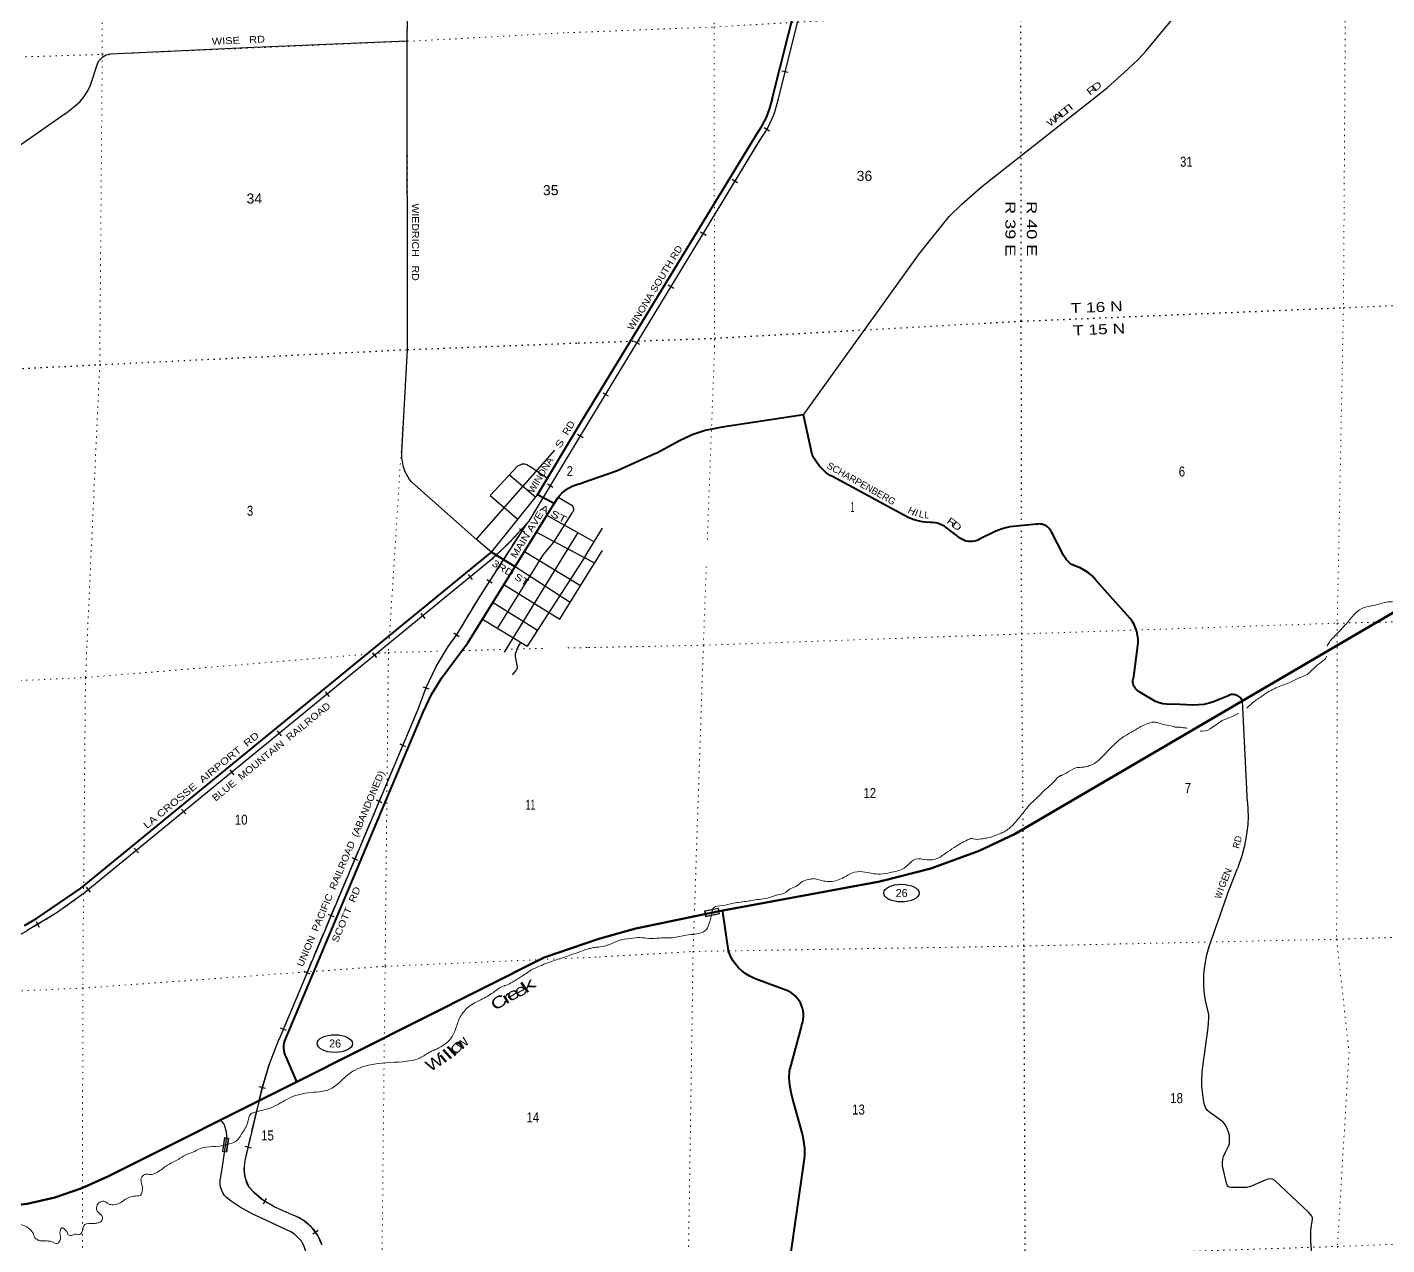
# Model space of a CAD drawing. Header units: feet. Extents: x 751810 to 1010326, y -353855 to -161247.
# Drawn here: x 775691 to 799473, y -249730 to -228433 of the extents above; entities that cross this region are included whole.
import ezdxf
from ezdxf.enums import TextEntityAlignment as Align

# ---------------------------------------------------------------- set-up
doc = ezdxf.new("R2010")
doc.units = ezdxf.units.FT
doc.header["$LTSCALE"] = 70
doc.linetypes.add('DOTTED', pattern=[1.5, 0.3, -1.2])
doc.linetypes.add('LONG_DASHED', pattern=[7.5, 6, -1.5])
for name, color, linetype, lineweight in [('17', 7, 'Continuous', 25), ('23', 7, 'Continuous', 70), ('26', 7, 'Continuous', 40), ('29', 7, 'Continuous', 25), ('31', 7, 'Continuous', 13), ('34', 7, 'Continuous', 25), ('39', 7, 'Continuous', 13), ('59', 7, 'Continuous', 13), ('6', 7, 'DOTTED', 25), ('63', 7, 'Continuous', 25), ('7', 7, 'DOTTED', 13)]:
    doc.layers.add(name, color=color, linetype=linetype, lineweight=lineweight)
for name, color, linetype in [('27', 7, 'Continuous'), ('30', 7, 'Continuous'), ('41', 7, 'Continuous')]:
    doc.layers.add(name, color=color, linetype=linetype)

msp = doc.modelspace()

# ---------------------------------------------------------------- linework, layer by layer
at = {"layer": '17'}
for centre in [(790982.75, -243579.14), (781073.12, -246210.31)]:
    msp.add_ellipse(centre, major_axis=(309.24, -1), ratio=0.500121, dxfattribs=at)
at = {"layer": '23'}
for points in [[(801150.92, -237754.2), (796948.17, -240213.68)], [(787857.62, -243882.87), (787922.09, -243871.89), (790602.64, -243373.34), (790635.79, -243366.78), (790652.64, -243362.54), (791499.15, -243149.56), (792341.01, -242841.11), (792969.96, -242541.76), (796948.17, -240213.68)], [(785687.15, -244380.17), (786314.75, -244203.32), (786339.75, -244196.28), (786364.75, -244190.93), (787795.07, -243893.52), (787857.62, -243882.87)], [(780405.5, -246877.3), (784734.46, -244707.05), (785687.15, -244380.17)], [(770607.05, -248904.53), (770733.81, -248906.96), (771094.52, -248922.3), (774632.43, -249072.76), (774696.44, -249075.76), (775194.97, -249069.65), (775690.12, -249011.47), (776176.48, -248901.84), (776648.71, -248741.98), (777101.65, -248533.63), (780405.5, -246877.3)]]:
    msp.add_lwpolyline(points, dxfattribs=at)
at = {"layer": '26'}
for points in [[(785376.43, -235348.05), (788427.59, -230340.22), (788450.13, -230309.68), (788543.33, -230164.84), (788620.88, -230011.05), (788681.94, -229850), (788725.82, -229683.45), (788723.81, -229683.52), (789146.3, -227999.82), (789158.46, -227896.37), (789181.33, -227459.15), (789181.12, -227453.12), (789076.07, -224500.16), (789115.12, -223494.01), (789210.64, -222820.09)], [(784910.51, -236763.67), (784884.96, -236750.61), (784615.46, -236612.85), (785376.43, -235348.05)], [(792631.71, -237250.25), (792370.15, -237376.41), (792349.78, -237389.07), (792320.56, -237403.73), (792289.96, -237415.26), (792258.33, -237423.53), (792226.01, -237428.45), (792193.35, -237429.96), (792160.71, -237428.05), (792128.44, -237422.74), (792096.92, -237414.09), (792066.46, -237402.18), (792037.42, -237387.16), (792010.11, -237369.19), (791766.38, -237184.7), (791734.86, -237162.3), (791696.7, -237140.49), (791656.46, -237122.78), (791614.59, -237109.37), (791571.55, -237100.41), (791527.81, -237096), (791483.85, -237096.19), (791398.42, -237091.1), (791352.41, -237084.92), (791300.83, -237075.62), (791243.97, -237061.95), (791205.38, -237050.03), (791113.14, -237014.6), (791025.1, -236969.72), (789775, -236293.95), (789736.28, -236271.63), (789668.99, -236225.2), (789606.92, -236171.99), (789550.76, -236112.59), (789501.11, -236047.64), (789458.52, -235977.85), (789423.46, -235904), (789270.32, -235215.09), (787848.87, -235429.05), (787787.29, -235438.33), (787551.86, -235489.86), (787323.11, -235565.72), (787103.54, -235665.07), (786707.28, -235882.56), (786703.19, -235880.69), (786670.23, -235897.66), (785998.93, -236197.77), (785412.64, -236400.62)], [(784910.51, -236763.67), (784971.86, -236664.82), (784996.1, -236634.91), (785045.25, -236583.35), (785099.53, -236537.22), (785158.33, -236497.02), (785221.01, -236463.18), (785286.88, -236436.08), (785320.66, -236425.96), (785412.64, -236400.62)], [(780405.5, -246877.3), (780394.37, -246851.36), (780219.13, -246442.95), (780205.12, -246409.47), (780192.92, -246369.78), (780184.94, -246329.03), (780181.26, -246287.67), (780181.92, -246246.15), (780186.92, -246204.93), (780196.2, -246164.46), (782620.04, -240413.02), (782623.98, -240403.24), (782764.43, -240102.36), (782935.56, -239817.82), (783135.5, -239552.72), (783136.17, -239551.92), (783398.58, -239199.93), (784226.65, -237865.61), (784910.51, -236763.67)], [(796948.17, -240213.68), (796930.39, -240185.68), (796927.99, -240181.91), (796926.75, -240180.23), (796914.42, -240165.42), (796900.61, -240151.97), (796885.46, -240140.04), (796869.16, -240129.77), (796851.87, -240121.25), (796833.78, -240114.58), (796815.1, -240109.85), (796796.02, -240107.09), (796776.76, -240106.34), (796757.53, -240107.61), (796738.53, -240110.88), (796719.98, -240116.12), (796702.08, -240123.27), (796685.03, -240132.25), (796542.36, -240189.69), (796459.46, -240226.75), (796367.46, -240257.14), (796272.78, -240277.74), (796176.47, -240288.33), (796079.58, -240288.8), (795745.42, -240274.6), (795684.03, -240278.05), (795618.34, -240275.09), (795553.32, -240265.27), (795489.68, -240248.71), (795428.12, -240225.59), (795155.13, -240066.3), (795152.02, -240064.92), (795132.74, -240054.92), (795114.62, -240042.97), (795097.84, -240029.19), (795082.6, -240013.73), (795069.06, -239996.76), (795057.36, -239978.47), (795047.64, -239959.05), (795040.01, -239938.73), (795034.54, -239917.72), (795031.29, -239896.25), (795030.31, -239874.56), (795031.6, -239852.89), (795035.15, -239831.47), (795040.92, -239810.54), (795048.84, -239790.33), (795118.07, -239250.45), (795122.17, -239201.94), (795121.76, -239135.23), (795114.37, -239068.93), (795100.1, -239003.76), (795079.09, -238940.44), (795051.57, -238879.66), (795017.86, -238822.1), (794978.31, -238768.37), (794386.06, -238109.29), (794360.68, -238073.97), (794317.38, -238031.2), (794252.03, -237977.34), (794181.4, -237930.6), (794106.28, -237891.51), (794027.48, -237860.48), (794001.77, -237849.46), (793964.98, -237829.72), (793930.45, -237806.24), (793898.56, -237779.28), (793869.67, -237749.14), (793844.08, -237716.14), (793822.09, -237680.65), (793599.67, -237247.83), (793597.01, -237242.89), (793583.94, -237222), (793568.75, -237202.59), (793551.62, -237184.88), (793532.74, -237169.05), (793512.3, -237155.28), (793490.54, -237143.73), (793467.68, -237134.51), (793443.99, -237127.73), (793419.72, -237123.47), (793395.14, -237121.76), (793370.51, -237122.64), (793346.11, -237126.08), (792879.47, -237172.99), (792832.45, -237181.47), (792744.09, -237204.81), (792681.71, -237228.5), (792680.47, -237228.97), (792631.71, -237250.25)], [(775642.43, -244147.4), (775852.71, -244024.21), (776625.51, -243500.05), (783811.21, -237615.13), (784204.29, -237852.13), (784226.65, -237865.61)], [(788995.53, -250260.13), (789286.99, -248226.88), (789291.93, -248160.68), (789291.13, -248039.75), (789277.69, -247919.56), (789256.81, -247824.43), (789250.2, -247794.32), (789244.38, -247774.43), (789078.47, -247167.59), (789051.5, -247067.2), (789029.81, -246939.34), (789021.6, -246809.91), (789026.01, -246703.33), (789027.07, -246677.72), (789034.23, -246653.33), (789232.35, -245916.83), (789243.03, -245877.13), (789246.49, -245866.83), (789256.18, -245835.65), (789265.89, -245786.96), (789270.45, -245737.52), (789269.82, -245687.88), (789264, -245638.57), (789253.06, -245590.15), (789237.12, -245543.13), (789216.35, -245498.04), (789190.99, -245455.36), (789161.3, -245415.57), (789127.61, -245379.1), (789090.3, -245346.35), (789049.76, -245317.68), (789006.46, -245293.41), (788960.85, -245273.79), (788443.47, -245080.99), (788402.18, -245065.6), (788328.3, -245031.04), (788258.44, -244988.95), (788193.36, -244939.8), (788133.77, -244884.1), (788080.33, -244822.49), (788033.63, -244755.62), (787994.17, -244684.24), (787973.85, -244636.21), (787960.03, -244603.55), (787959.08, -244586.21), (787861.22, -243907.79), (787857.62, -243882.87)]]:
    msp.add_lwpolyline(points, dxfattribs=at)
at = {"layer": '29'}
for p, q in [((776356.49, -229947.94), (772919.12, -232353.42)), ((789270.32, -235215.09), (791296.44, -232393.09)), ((783549.43, -237390.11), (784921.37, -235830.74)), ((783789.11, -236626.43), (784273.63, -236107.77)), ((784129.04, -236262.55), (784587.03, -236651.22)), ((783811.21, -237615.13), (784615.46, -236612.85)), ((783789.11, -236626.43), (784275.1, -237036.48)), ((784979.29, -236651.29), (785217.13, -236795.24)), ((784788.34, -236971.92), (785444.9, -237338.31)), ((784599.06, -237265.52), (785458.1, -237722.09)), ((785456.66, -237680.34), (785756.6, -237196.76)), ((785444.9, -237338.31), (785607.99, -237435.55)), ((785456.66, -237680.34), (784433.91, -239262.17)), ((785612.3, -237806.87), (785458.1, -237722.09)), ((785469.16, -238043.47), (785753.98, -237586.51)), ((785005.23, -238788.81), (785469.16, -238043.47)), ((784028.01, -238183.06), (785005.23, -238788.81)), ((783844.42, -238495.8), (784618.18, -238977.9)), ((783653.71, -238789.79), (784433.91, -239262.17)), ((797034.64, -241993.59), (796948.09, -240215.39))]:
    msp.add_line(p, q, dxfattribs=at)
for points in [[(782244.8, -235874.6), (782344.38, -234072.07), (782338.1, -228679.99), (782411.64, -223150.62), (782417.61, -220662.3)], [(791296.44, -232393.09), (791820.13, -231742.3), (792040.5, -231525.97), (792385.63, -231226.45), (794581.1, -229495.86), (794947.01, -229163.05), (795121.65, -228996.65), (795263.03, -228846.89), (796227.71, -227682.07), (796346.21, -227515.67), (796450.16, -227349.27), (796560.35, -227141.26), (796626.88, -226966.54), (796687.17, -226716.94), (796699.65, -226583.81), (796693.41, -226417.41), (796674.7, -226238.53), (796626.88, -226051.32), (796534.05, -225831.08)], [(782338.1, -228679.99), (779662.63, -228788.22), (777141.41, -228901.99)], [(776356.49, -229947.94), (776529.77, -229811.12), (776617.01, -229732.15), (776671.01, -229665.65), (776754.1, -229545.12), (776799.79, -229449.53), (776924.42, -229058.86), (776949.34, -229017.29), (777015.81, -228950.8), (777069.82, -228917.55), (777141.41, -228901.99)], [(782417.85, -236390.9), (782380.14, -236345.13), (782353.14, -236303.56), (782299.14, -236199.67), (782274.21, -236124.84), (782253.44, -236029.26), (782245.13, -235958.59), (782244.8, -235874.6)], [(784273.63, -236107.77), (784311.88, -236085.37), (784351.35, -236072.9), (784390.81, -236072.9), (784432.35, -236081.22), (784500.9, -236120.7), (784789.54, -236323.15)], [(783811.21, -237615.13), (783558.43, -237398.34), (782417.85, -236390.9)], [(785217.13, -236795.24), (785236.21, -236818.94), (785244.52, -236856.35), (785244.52, -236885.44), (785231.58, -236922.42)], [(783915.78, -238948.46), (784721.74, -237655.18), (784900.8, -237438.7), (785231.58, -236922.42)], [(785322.98, -237271.09), (784036.08, -239363.57), (784036.04, -239361.56)], [(784389.76, -237602.78), (785367.82, -238200.95), (785365.88, -238205.01)], [(784227.28, -237867.24), (784229.29, -237867.2), (785187.35, -238492.45)], [(784319.83, -239195.35), (784268.25, -239281.54), (784257.86, -239304.39), (784241.25, -239352.19), (784228.78, -239392.71), (784227.74, -239412.45), (784228.79, -239437.4), (784245.4, -239535.07), (784259.94, -239620.27), (784259.94, -239636.89), (784254.75, -239655.59), (784247.48, -239672.22), (784232.94, -239690.93), (784176.86, -239759.51)], [(797034.64, -241993.59), (797044.83, -242237.94), (797039.72, -242378.33), (797024.42, -242508.5), (797009.11, -242623.37), (796978.49, -242776.51), (796945.33, -242906.69), (796863.68, -243146.63)], [(796306.23, -246232.6), (796348.32, -245928.84), (796362.35, -245765.48), (796358.53, -245704.23), (796302.4, -245454.08), (796285.82, -245346.88), (796270.51, -245206.49), (796271.78, -245112.05), (796274.34, -244989.53), (796297.3, -244821.07), (796325.36, -244660.25), (796341.94, -244596.44), (796363.63, -244514.77), (796715.7, -243514.19), (796863.68, -243146.63)], [(796722.09, -247876.39), (796719.54, -247812.59), (796704.23, -247758.99), (796665.96, -247664.54), (796637.9, -247618.6), (796609.83, -247585.42), (796515.43, -247513.95), (796375.11, -247416.95), (796334.29, -247378.67), (796308.78, -247340.38), (796285.82, -247284.22), (796265.41, -247192.33), (796237.35, -246960.06), (796234.79, -246883.48), (796242.45, -246702.26), (796270.51, -246482.74), (796306.23, -246232.6)], [(779115.92, -248823.24), (779095.15, -248781.68), (779074.38, -248715.18), (779066.07, -248665.3), (779066.07, -248605.04), (779099.3, -248399.3), (779185.51, -247841.32), (779184.47, -247800.8), (779172, -247738.46), (779150.2, -247656.37), (779141.89, -247632.47), (779134.61, -247620.01), (779071.8, -247545.93)], [(798212.04, -250530.98), (798145.7, -249673.34), (798143.15, -249540.61), (798145.7, -249469.15), (798171.22, -249280.26), (798171.21, -249254.73), (798163.56, -249231.76), (798109.99, -249167.95), (797512.99, -248606.41), (797475.99, -248583.43), (797426.25, -248575.78), (797376.49, -248585.98), (797344.61, -248601.3), (797120.09, -248698.3), (797065.23, -248718.71), (797018.04, -248728.92), (796757.81, -248728.92), (796720.81, -248721.26), (796696.58, -248708.51), (796679.99, -248685.53), (796665.97, -248652.35), (796599.63, -248346.05), (796597.08, -248292.45), (796604.74, -248233.74), (796617.49, -248182.69), (796650.66, -248111.22), (796706.79, -247993.81), (796719.54, -247960.62), (796722.09, -247876.39)], [(780659.22, -250105.43), (780524.2, -249729.3), (780503.43, -249691.89), (780486.82, -249664.87), (780432.81, -249608.76), (780364.27, -249546.42), (780299.87, -249500.7), (779635.19, -249193.14), (779419.17, -249072.61), (779257.16, -248964.55), (779180.31, -248902.21), (779144.99, -248864.8), (779115.92, -248823.24)]]:
    msp.add_lwpolyline(points, dxfattribs=at)
at = {"layer": '31'}
for p, q in [((779106.43, -248100.75), (779144.07, -247853.6)), ((779144.07, -247853.6), (779218.21, -247864.89))]:
    msp.add_line(p, q, dxfattribs=at)
msp.add_lwpolyline([(779218.21, -247864.89), (779180.57, -248112.04), (779106.43, -248100.75)], dxfattribs=at)
msp.add_lwpolyline([(779115.53, -248094.04), (779150.77, -247862.7), (779209.1, -247871.59), (779173.86, -248102.93)], close=True, dxfattribs=at)
at = {"layer": '34', "lineweight": 13}
for p, q in [((789246.58, -228011.04), (788820.19, -229710.32)), ((788513.13, -230392.02), (785378.06, -235568.38)), ((783749.5, -237794.92), (776688.87, -243577.42))]:
    msp.add_line(p, q, dxfattribs=at)
at = {"layer": '34'}
for p, q in [((788891.56, -229195.36), (788998.84, -229222.28)), ((788584.17, -230184.71), (788676.83, -230245.12)), ((788023.35, -231092.39), (788117.96, -231149.69)), ((787470.13, -232010.86), (787564.74, -232068.16)), ((786905.41, -232938.24), (787000.02, -232995.55)), ((786308.7, -233921.99), (786403.31, -233979.3)), ((785760.27, -234825.81), (785854.88, -234883.11)), ((785319.49, -235550.73), (785414.15, -235607.96)), ((784791.8, -236421.46), (784886.46, -236478.68)), ((783401.78, -238007.17), (783471.86, -238092.74)), ((782573.91, -238688.55), (782644, -238774.12)), ((781732.23, -239374.49), (781802.31, -239460.07)), ((780904.36, -240055.87), (780974.45, -240141.45)), ((780062.68, -240741.82), (780132.77, -240827.39)), ((779234.82, -241423.19), (779304.9, -241508.77)), ((778393.13, -242109.14), (778463.22, -242194.71)), ((777565.27, -242790.52), (777635.35, -242876.09)), ((776723.59, -243476.46), (776793.67, -243562.04)), ((775845.84, -244077.41), (775903.57, -244171.76))]:
    msp.add_line(p, q, dxfattribs=at)
for points in [[(789184.88, -224715.07), (789282.16, -227449.56), (789282.37, -227455.64), (789282.43, -227459.16), (789262.49, -227872.53), (789247.07, -228008.31), (789249.21, -228005.08), (788823.37, -229702.18), (788827.57, -229694.44), (788751.53, -229957.91), (788640.82, -230197.79), (788516.95, -230387.84), (785383.48, -235553.12)], [(785383.35, -235553.24), (784463.62, -237074.94), (784432.12, -237115.83), (784077.89, -237493.18), (783766.91, -237779.81), (783839.41, -237722.71), (776689.56, -243578.28), (776686.56, -243580.64), (776195.95, -243927.23), (775692.35, -244235.32), (775691.3, -244235.9), (772697.81, -245888.78), (772400.94, -246123.66), (772130.43, -246388.56), (772079.49, -246445.21), (771678.13, -246929.18), (771479.82, -247213.64), (771315.56, -247519.02), (771187.52, -247841.27), (771170.68, -247893.56), (771036.23, -248718.87), (770990.62, -248867.05)]]:
    msp.add_lwpolyline(points, dxfattribs=at)
at = {"layer": '34', "lineweight": 13}
msp.add_lwpolyline([(785402.09, -235520.34), (784462.71, -237074.32), (784431.28, -237115.12)], dxfattribs=at)
for centre, radius, start, end in [((787114.9, -229348.05), 1745.47, 322.91696, 348.23879), ((779375.28, -232723.86), 6696.74, 310.73493, 319.02484), ((771238.38, -236389.17), 9021.08, 299.58193, 307.14721)]:
    msp.add_arc(centre, radius, start, end, dxfattribs=at)
at = {"layer": '39'}
msp.add_line((796837.2, -240454.87), (796886.42, -240428.98), dxfattribs=at)
for points in [[(798427.96, -239258.7), (798468.37, -239186.77), (798537.92, -239107.8), (798648.41, -238993.14), (798747.14, -238886.95), (798891.83, -238716.72), (799034.51, -238602.92), (799265.43, -238540.31), (799434.7, -238496), (799562.81, -238481.35), (799618.88, -238475.31), (799706.27, -238446.01), (799803.78, -238418.37), (799906.16, -238358.34), (799960.01, -238233.64), (799980.53, -238019.55), (799984.41, -237902.67), (800068.94, -237849.33), (800078.98, -237848.97), (800220.5, -237815.72), (800311.77, -237782.26), (800533.23, -237736.08), (800801.22, -237641.94), (800912.28, -237599.72), (801044.77, -237538.62), (801193.6, -237484.98), (801334.84, -237443.69), (801385.03, -237441.89), (801478.37, -237410.37), (801552.5, -237403.69), (801674.88, -237397.29), (801753.02, -237390.47), (801842.93, -237375.17), (801938.49, -237349.6), (801983.88, -237325.84), (802056.15, -237266.89), (802128.71, -237159.63), (802257.84, -237004.05), (802463.47, -236851.76), (802625.43, -236771.49), (802695.4, -236760.93), (802807.31, -236742.83), (802900.29, -236757.61), (803060.66, -236802.19), (803202.4, -236831.33), (803345.06, -236830.24), (803408.73, -236811.86), (803449.74, -236778.18), (803578.79, -236676.95), (803708.85, -236547.5), (803804.13, -236513.89), (803943.86, -236543.1), (804089.7, -236596.42)], [(797025.85, -240342.31), (797150.73, -240228.28), (797229.16, -240173.14), (797364.6, -240081.74), (797591.59, -239964.92), (797813.62, -239878.46), (798001.39, -239789.21), (798104.06, -239737.23), (798138.9, -239699.75), (798177.91, -239666.15), (798275.2, -239576.12), (798349.62, -239521.12), (798411.5, -239452.48), (798418.19, -239432.16)], [(787662.41, -243967.62), (787701.5, -243829.48), (787845.03, -243796.16), (788042.61, -243756.88), (788296.55, -243719.6), (788397.85, -243703.74), (788526.4, -243683.19), (788674.23, -243657.76), (788817.26, -243610.37), (788952.47, -243569.3), (788999.36, -243531.39), (789046.39, -243497.5), (789165.12, -243444.94), (789217.67, -243396.76), (789372.39, -243338.89), (789452.33, -243325.96), (789511.04, -243337.95), (789739.59, -243378.06), (789982.06, -243300.94), (790120.07, -243225.55), (790304.25, -243204.86), (790466.06, -243233.28), (790613.24, -243246.13), (790787.1, -243217.76), (791007.91, -243153.49), (791053.08, -243123.69), (791097.82, -243081.83), (791227.09, -242986.63), (791424.38, -242995.66), (791622.4, -242968.44), (791693.16, -242923.64), (791789.31, -242857.8), (791942.45, -242755.7), (792171.3, -242634.79), (792213.1, -242623.23), (792239.48, -242630.33), (792380.21, -242631.33), (792472.12, -242615.96), (792561.81, -242594.63), (792651, -242559.23), (792710.43, -242534.96), (792783.7, -242504.16), (792866.08, -242446.86), (792998.01, -242313.32), (793126.93, -242151.71), (793225.23, -242033.46), (793345.75, -241918.44), (793530.37, -241740.74), (793664.66, -241617.18), (793726.61, -241550.55), (793777.66, -241516.52), (793769.84, -241522.84), (793888.35, -241464.25), (794054.33, -241383.83), (794164.59, -241375.85), (794232.41, -241361.35), (794315.86, -241334.2), (794468.58, -241220.04), (794697.51, -240988.43), (794873.17, -240841.24), (795054.27, -240734.12), (795134.93, -240684.93), (795209.92, -240646.02), (795420.99, -240590.15), (795489.88, -240605.8), (795597.49, -240636.16), (795731.05, -240661.56), (795751.48, -240670.9), (795779.73, -240673.91), (795844.11, -240675.63), (795914.79, -240685.17), (795982.83, -240694.36)], [(796206.86, -240742.8), (796248.2, -240746.51), (796595.73, -240560.14), (796742.35, -240500.54), (796837.2, -240454.87)], [(785692.01, -244523.71), (785881.4, -244476.37), (786029.88, -244412.68), (786241.45, -244370.89), (786405.69, -244354.94), (786567.14, -244373.31), (786753.76, -244364.61), (787004.68, -244355.62), (787250.3, -244310.59), (787454.26, -244281.14), (787570.48, -244214.58), (787624.48, -244093.9), (787651.66, -244010.4), (787662.41, -243967.62)], [(779204.3, -247972.4), (779356.45, -247905.78), (779440.85, -247791.6), (779551.7, -247580.37), (779601.52, -247440.65), (779647.36, -247419.71), (779767.28, -247385.37), (779943.21, -247337.96), (780084.63, -247269.03), (780229.82, -247185.96), (780607.44, -247070.55), (780972.01, -247013.73), (781348.6, -246721.29), (781691.68, -246582.36), (782255.13, -246528.01), (782563.27, -246460.13), (782734.29, -246360.49), (782859.78, -246299.9), (783097.83, -246126.63), (783266.01, -245745.36), (783403.66, -245573.89), (783656.24, -245428.53), (783864.96, -245302.06), (784031.93, -245200.49), (784047.92, -245196.18), (784250.96, -245089.93), (784328.51, -245044.28), (784509.19, -244922.34), (784600.83, -244878.45), (784862.48, -244772.15), (785088.38, -244700.41), (785255.12, -244639.43), (785402.13, -244589.22), (785485.1, -244558.82), (785561.12, -244541.36), (785599.13, -244532.63), (785692.01, -244523.71)], [(777705.26, -248711.96), (777694.36, -248545.16), (777761.79, -248495.66), (777842.21, -248500.26), (778043.52, -248410.14), (778180.51, -248317.15), (778363.58, -248217.3), (778494.89, -248144.53), (778620.62, -248098.02), (778652.4, -248077.33), (779110.93, -247994.68), (779204.3, -247972.4)], [(773935.08, -249165.72), (774028.13, -249204.29), (774064.34, -249207.67), (774116.54, -249206.73), (774174.5, -249189.6), (774214.34, -249170.78), (774264.37, -249159.82), (774306.39, -249151.03), (774338.52, -249150.45), (774393.01, -249165.57), (774441.54, -249184.82), (774488.66, -249238.3), (774554.22, -249313.59), (774584.76, -249337.19), (774661.92, -249386.11), (774760.51, -249396.41), (774775.78, -249349.86), (774821, -249292.72), (774847.06, -249290.24), (774885.7, -249317.72), (774904.98, -249387.79), (774917.54, -249417.75), (774946.83, -249485.63), (774961.33, -249511.53), (774969.95, -249545.58), (774974.45, -249573.67), (774983.35, -249623.81), (775007.79, -249643.49), (775072.32, -249658.43), (775110.26, -249645.68), (775117.84, -249619.39), (775115.14, -249579.2), (775096.07, -249521.19), (775060.86, -249459.45), (775048.57, -249445.58), (775025.59, -249393.68), (775011.12, -249369.8), (775020.85, -249351.52), (775038.71, -249339.12), (775104.59, -249315.81), (775171.26, -249338.77), (775199.55, -249348.32), (775269.93, -249353.1), (775274.01, -249357.05), (775274.88, -249407.33), (775295.89, -249461.28), (775350.1, -249460.31), (775403.59, -249417.1), (775477.33, -249383.59), (775547.46, -249374.29), (775709.16, -249433.77), (775789.03, -249522.88), (775807.75, -249560.77), (775830.81, -249616.7), (775861.2, -249632.25), (775891.7, -249653.83), (775986.21, -249660.19), (776060.61, -249664.9), (776129.12, -249677.76), (776177.72, -249701.03), (776224, -249706.24), (776237.82, -249691.91), (776274.83, -249624.85), (776265.38, -249542.52), (776266.66, -249500.25), (776297.68, -249435.31), (776325.89, -249440.84), (776358.57, -249472.45), (776383.12, -249498.17), (776410.19, -249554.02), (776440.58, -249569.57), (776526.51, -249543.89), (776609, -249552.47), (776652.24, -249497.38), (776700.36, -249375.79), (776850.71, -249359.02), (776908.8, -249349.93), (776968.76, -249332.76), (777007.92, -249273.72), (777003.18, -249231.55), (776964.27, -249187.98), (776935.74, -249164.35), (776904.79, -249116.61), (776974.73, -248978.54), (777046.94, -248973.23), (777103.78, -249008.43), (777152.32, -249027.68), (777202.62, -249032.81), (777549.47, -248879.73), (777673.68, -248861.41), (777705.26, -248711.96)]]:
    msp.add_spline(points, degree=3, dxfattribs=at)
at = {"layer": '59'}
for points in [[(787537.62, -243890.07), (787782.68, -243840.75), (787803.4, -243943.68), (787558.33, -243993.01)], [(787776.43, -243850.15), (787547.02, -243896.33), (787564.59, -243983.6), (787793.99, -243937.41)]]:
    msp.add_lwpolyline(points, close=True, dxfattribs=at)
at = {"layer": '6'}
for points in [[(793157.06, -261108.87), (793146.31, -260833.3), (793187.53, -255381.31), (793148.73, -249940.24), (793126.21, -244504.63), (793086.77, -239045.47), (793079.09, -233575.11), (793072.13, -228124.85), (793133.28, -222611.76), (793141.68, -221856.97)], [(785328.56, -233956.56), (787715.16, -233873.96), (793079.09, -233575.11), (798714.59, -233338.98), (804156.88, -233095.69), (809479.01, -232864.76), (814890.18, -232650.76), (816718.5, -232573.2)], [(754623.12, -235246.69), (755366.42, -235248.85), (760745.5, -235033.91), (766226.45, -234903.67), (771626.08, -234599.83), (776960.12, -234335.39), (782344.38, -234072.07), (785328.56, -233956.56)]]:
    msp.add_lwpolyline(points, dxfattribs=at)
at = {"layer": '63'}
for p, q in [((784397.7, -237270.09), (784304.84, -237209.99)), ((783824.8, -238158.04), (783731.94, -238097.94)), ((783245.23, -239097.43), (783155.56, -239032.66)), ((782719.86, -240011.37), (782615.87, -239973.68)), ((782314.81, -241017.55), (782212.88, -240974.59)), ((781900.81, -241998.4), (781798.89, -241955.44)), ((781476.74, -243006.17), (781374.81, -242963.21)), ((781062.75, -243995.24), (780960.82, -243952.28)), ((780638.67, -244994.79), (780536.75, -244951.83)), ((780224.68, -245983.86), (780122.75, -245940.9)), ((779857.4, -246994.56), (779749.75, -246969.16)), ((779613.77, -248038.72), (779506.12, -248013.33)), ((779873.98, -248921.06), (779819.74, -249017.46)), ((780778.52, -249478.89), (780689.88, -249545.05))]:
    msp.add_line(p, q, dxfattribs=at)
at = {"layer": '63', "lineweight": 13}
for p, q in [((780104.05, -246125.62), (782532.71, -240362.73)), ((779505.05, -248255.23), (779805.34, -246982.24))]:
    msp.add_line(p, q, dxfattribs=at)
at = {"layer": '63', "linetype": 'LONG_DASHED'}
msp.add_lwpolyline([(780845.95, -249731.03), (780773.19, -249567.4), (780727.76, -249496.54), (780666.22, -249424.08), (780530.22, -249307.94), (780455.66, -249259.64), (780371.84, -249224.67), (780325.98, -249208.33), (780012.14, -249068.08), (779994.54, -249055.98), (779826.15, -248958.06), (779658.91, -248818.28), (779571.37, -248719.96), (779535.5, -248650.75), (779509.88, -248570.3), (779491.88, -248484.51), (779487.01, -248410.23), (779502.87, -248254.87), (779803.22, -246981.68), (779926.64, -246562.25), (780087.88, -246155.86), (780102.03, -246124.74), (782531.39, -240360.22), (782668.86, -239980.92), (782844.55, -239613.5), (783055.42, -239265.08), (783211.4, -239049.12), (783611.66, -238382.07), (784442.14, -237098.91)], dxfattribs=at)
at = {"layer": '63'}
msp.add_lwpolyline([(780846.96, -249730.59), (780774.15, -249566.84), (780667.03, -249423.32), (780530.84, -249307.02), (780372.28, -249223.66), (780326.39, -249207.31), (780013.62, -249067.54), (780015.6, -249063.39), (779826.78, -248957.15), (779659.68, -248817.49), (779572.32, -248719.37), (779510.95, -248570.01), (779488.12, -248410.21), (779503.96, -248255.05), (779804.28, -246981.96), (779927.68, -246562.61), (780088.89, -246156.29), (780103.04, -246125.18), (782532.41, -240360.62), (782669.88, -239981.35), (782845.52, -239614.02), (783056.34, -239265.69), (783212.32, -239049.73), (783612.59, -238382.65), (784443.06, -237099.51)], dxfattribs=at)
at = {"layer": '63', "lineweight": 13}
for points in [[(783213.24, -239050.34), (783613.52, -238383.23), (784443.98, -237100.11)], [(780326.8, -249206.29), (780015.1, -249067), (780017.04, -249062.94)]]:
    msp.add_lwpolyline(points, dxfattribs=at)
for centre, radius, start, end in [((786493.6, -241583.97), 4144.88, 142.31882, 162.88936), ((784445.69, -248119.98), 4777.79, 155.32808, 166.22381), ((780140.88, -248398.45), 651.76, 167.30605, 209.43804), ((780501.39, -247980.22), 1186.12, 218.51133, 245.89888), ((780079.12, -249973.87), 806.55, 17.58837, 72.11666)]:
    msp.add_arc(centre, radius, start, end, dxfattribs=at)
at = {"layer": '7'}
for p, q in [((783319.27, -239337.97), (784741.92, -239296.62)), ((785147.82, -239290.4), (785511.84, -239284.31))]:
    msp.add_line(p, q, dxfattribs=at)
for points in [[(787777.28, -218432.86), (787736.43, -223002.37), (787704.4, -228429.87), (787715.06, -234015.83), (787587.21, -237411.38)], [(782422.46, -218573.88), (782411.64, -223141.62), (782338.1, -228679.99), (782344.38, -234072.07), (782009.61, -239369.65), (781951.3, -244859.45), (781894.13, -250280.59), (782078.66, -255778.37), (782060.75, -261281.54), (782054, -261491.49)], [(798612.68, -222679.48), (798747.37, -228008.09), (798714.59, -233338.98), (798605.41, -238857.81), (798595.01, -244385.18), (798812.65, -246357.84), (798609.3, -249758.69), (798597.98, -255203.57), (798594.98, -260599.84), (798585.45, -260919.84)], [(776996.95, -224260.49), (777003.44, -228908.22), (776960.12, -234335.39), (776710.71, -239808.5), (776663.44, -245239.76), (776657.36, -250730.65), (776702.53, -255473.92), (776679.85, -256247.18), (776730.99, -261673)], [(785141.85, -228529.19), (787704.4, -228429.87), (793072.13, -228124.85), (798682.09, -227877.48), (804053.71, -227652.91), (809455.99, -227415.07), (814867.3, -227205.1), (816524.52, -227151.73)], [(770982.99, -229110.61), (771675.85, -229079.99), (777003.44, -228908.22), (782338.1, -228679.99), (785141.85, -228529.19)], [(787570.19, -237863.39), (787518.24, -239242.96), (787338.95, -244599.26), (787256.32, -250022.82), (787323.38, -255565.36), (787291.22, -255574.45), (787319.9, -261070.22), (787335.68, -261310.16)], [(785511.84, -239284.31), (787518.24, -239242.96), (793086.77, -239045.47), (798605.41, -238857.81), (804208.92, -238720.64), (805567.1, -238653.01)], [(754124.15, -240983.01), (755274.63, -240894.19), (760648.48, -240533.11), (766029.9, -240414.05), (771372.38, -240056.91), (776710.71, -239808.5), (782009.61, -239369.65), (782902.04, -239348.06)], [(785698.03, -244696.35), (787338.95, -244599.26), (793126.21, -244504.63), (798595.01, -244385.18), (804158.53, -244216.04), (809466.9, -243880.94), (814957.8, -243591.63), (817107, -243431.84)], [(754302.48, -246382.57), (755211.47, -246335.79), (760608.75, -246011.88), (766008.04, -245921.32), (771191.43, -245486.75), (776663.44, -245239.76), (781951.3, -244859.45), (785698.03, -244696.35)], [(785884.25, -250109.54), (787276.33, -250002.8), (793148.73, -249940.24), (798609.3, -249758.69), (804153.38, -249552.01), (809508.35, -249340.03), (814950.07, -249024.3), (817300.71, -248845.81)]]:
    msp.add_lwpolyline(points, dxfattribs=at)

# ---------------------------------------------------------------- texts
at = {"layer": '17'}
for p in [(790986.2, -243647.45), (781076.57, -246278.62)]:
    msp.add_text('26', height=140, dxfattribs=at).set_placement(p, align=Align.CENTER)
at = {"layer": '27'}
for s, rotation, width, p in [('WINONA SOUTH RD', 58.799, 1.1, (786282.77, -233746.45)), ('RD', 58.962, 1.1, (785147.73, -235581.6)), ('S', 58.962, 1.35, (785017.63, -235808.76)), ('WINONA', 58.962, 1.05, (784544.32, -236595.47)), ('A ST', 332.925, 1.4, (784644.72, -236883.56)), ('MAIN AVE', 58.176, 1.2, (784240.3, -237732.19)), ('3RD ST', 328.913, 1.25, (783808.46, -237842.94)), ('LA CROSSE  AIRPORT  RD', 39.317, 1.25, (777785.53, -242459.54)), ('SCOTT  RD', 67.148, 1.2, (781123.06, -244454.38))]:
    msp.add_text(s, height=120, rotation=rotation, dxfattribs=dict(at, width=width)).set_placement(p)
msp.add_text('SCHARPENBERG', height=120, rotation=330.606, dxfattribs=at).set_placement((789665.09, -236136.84))
for s, rotation, width, p in [('H', 332.879, 1.1, (791137.31, -236948.55)), ('I', 338.435, 1.05, (791225.47, -236984.8)), ('L', 352.992, 0.9, (791418.81, -237024)), ('R', 323.247, 1.4, (791829.48, -237138.7)), ('D', 322.918, 1.4, (791916.9, -237207.31))]:
    msp.add_text(s, height=120, rotation=rotation, dxfattribs=dict(at, width=width)).set_placement(p, align=Align.CENTER)
msp.add_text('L', height=120, rotation=348.214, dxfattribs=at).set_placement((791323.02, -237008.93), align=Align.CENTER)
at = {"layer": '30'}
for s, rotation, width, p in [('WISE   RD', 2.584, 1.2, (778922.83, -228741.52)), ('WIEDRICH   RD', 270.067, 1.15, (782421.4, -231514.97)), ('RD', 75.709, 0.95, (796887.98, -242807.73))]:
    msp.add_text(s, height=120, rotation=rotation, dxfattribs=dict(at, width=width)).set_placement(p)
for s, rotation, width, p in [('R', 38.247, 1.45, (794343.88, -229579.97)), ('D', 38.247, 1.45, (794438.38, -229512.5)), ('A', 38.247, 1.65, (793751.47, -230047.96)), ('L', 38.247, 1.8, (793839.4, -229978.64)), ('T', 38.247, 1.8, (793899.43, -229931.95)), ('I', 38.247, 1.6, (793974.1, -229872.01)), ('W', 38.247, 1.2, (793654.63, -230124.29)), ('E', 68.07, 1.15, (796703.82, -243329.48)), ('N', 68.07, 1.05, (796744.23, -243229.11)), ('W', 70.615, 0.85, (796591.13, -243627.19))]:
    msp.add_text(s, height=120, rotation=rotation, dxfattribs=dict(at, width=width)).set_placement(p, align=Align.CENTER)
for s, rotation, p in [('I', 70.615, (796625.32, -243530.05)), ('G', 68.07, (796656.19, -243439.69))]:
    msp.add_text(s, height=120, rotation=rotation, dxfattribs=at).set_placement(p, align=Align.CENTER)
at = {"layer": '34', "width": 1.15}
msp.add_text('BLUE  MOUNTAIN  RAILROAD', height=120, rotation=39.317, dxfattribs=at).set_placement((778986.63, -241980.35))
at = {"layer": '41'}
for s, rotation, width, p in [('e', 28.643, 1.45, (784363.57, -245365.6)), ('k', 35.082, 1.85, (784508.12, -245272.23)), ('C', 33.21, 1.4, (783993.13, -245568.49)), ('r', 31.216, 1.7, (784128.67, -245490.62)), ('e', 31.303, 1.5, (784231.86, -245430.04)), ('i', 39.754, 1.65, (783017.8, -246531.81)), ('l', 42.251, 1.7, (783109.14, -246472.94)), ('l', 42.812, 1.75, (783186.06, -246417.78)), ('o', 49.952, 1.8, (783265.82, -246331.73)), ('W', 32.003, 1.2, (782867.52, -246629.26))]:
    msp.add_text(s, height=200, rotation=rotation, dxfattribs=dict(at, width=width)).set_placement(p, align=Align.CENTER)
msp.add_text('w', height=200, rotation=44.397, dxfattribs=at).set_placement((783362.97, -246266.92), align=Align.CENTER)
at = {"layer": '6'}
for s, rotation, width, p in [('R 39 E', 270.073, 1.35, (792802.03, -231958.42)), ('R 40 E', 270.073, 1.35, (793176.39, -231958)), ('T 16 N', 2.399, 1.3, (794399.88, -233416.81)), ('T 15 N', 2.399, 1.3, (794442.32, -233805.41))]:
    msp.add_text(s, height=175, rotation=rotation, dxfattribs=dict(at, width=width)).set_placement(p, align=Align.CENTER)
at = {"layer": '63', "width": 1.1}
msp.add_text('UNION  PACIFIC  RAILROAD  (ABANDONED)', height=120, rotation=67.148, dxfattribs=at).set_placement((780513.13, -244877.88))
at = {"layer": '7'}
for s, width, p in [('31', 0.85, (795966.72, -230874.02)), ('36', 1.05, (790335.94, -231120.64)), ('6', 0.85, (795889.21, -236290.96)), ('1', 0.4, (790125.85, -236912.22)), ('12', 0.85, (790428.89, -241914.82)), ('7', 0.85, (795993.7, -241825.76)), ('18', 0.85, (795795.51, -247252.13)), ('13', 0.85, (790232.22, -247451.82))]:
    msp.add_text(s, height=175, dxfattribs=dict(at, width=width)).set_placement(p, align=Align.CENTER)
for s, width, p in [('34', 1.05, (779527.51, -231516.49)), ('35', 1.05, (784711.92, -231370.83)), ('2', 0.85, (785126.48, -236285.55)), ('3', 0.85, (779533.35, -236978.58)), ('11', 0.65, (784409.01, -242119.8)), ('10', 0.85, (779324.16, -242380.84)), ('14', 0.85, (784425.63, -247588.88)), ('15', 0.85, (779783.75, -247905.27))]:
    msp.add_text(s, height=175, dxfattribs=dict(at, width=width)).set_placement(p)

doc.saveas('drawing.dxf')
